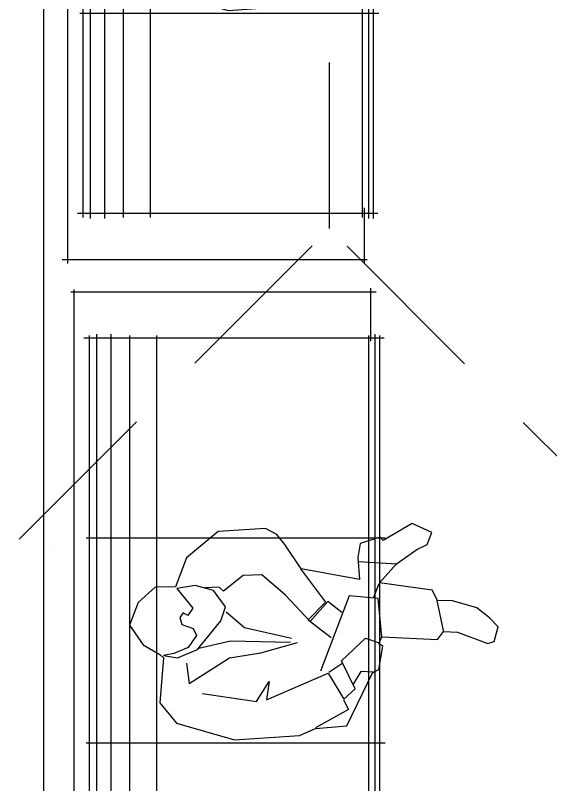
# Model space of a CAD drawing. Extents: x 500 to 638, y 181 to 267.
# Drawn here: x 540.952 to 542.363, y 227.91 to 229.937 of the extents above; entities that cross this region are included whole.
import ezdxf

# ---------------------------------------------------------------- set-up
doc = ezdxf.new("R2010")
doc.units = 0
doc.header["$LTSCALE"] = 7
doc.linetypes.add('HIDDEN2', pattern=[0.1875, 0.125, -0.0625])
doc.layers.get('0').update_dxf_attribs({"linetype": 'CONTINUOUS'})
for name, color, linetype in [('ACESSÓRIO', 2, 'CONTINUOUS'), ('ALVENARIA', 7, 'CONTINUOUS'), ('COBERTURA', 6, 'CONTINUOUS')]:
    doc.layers.add(name, color=color, linetype=linetype)

# ---------------------------------------------------------------- blocks, each defined once
blk = doc.blocks.new('Bipman03')
blk.add_lwpolyline([(0.2804, 0.0302), (0.4279, 0.0323), (0.4422, 0.0548), (0.4791, 0.0548), (0.561, 0.0302), (0.5773, 0.0364), (0.5855, 0.0753), (0.561, 0.0979), (0.526, 0.1221), (0.4606, 0.1368), (0.4217, 0.1347), (0.4053, 0.1614), (0.2661, 0.1716), (0.3071, 0.2249), (0.3583, 0.2659), (0.3849, 0.2802), (0.3951, 0.313), (0.3419, 0.3335), (0.2682, 0.2843), (0.26, 0.2925), (0.2088, 0.272), (0.2047, 0.2351), (0.2129, 0.1778), (0.0573, 0.1962), (0.0103, 0.2578), (-0.0124, 0.2823), (-0.0431, 0.2966), (-0.1672, 0.2805), (-0.2458, 0.2065), (-0.2703, 0.1286), (-0.3236, 0.1245), (-0.3666, 0.0815), (-0.385, 0.02), (-0.3461, -0.0292), (-0.3011, -0.0517), (-0.2908, -0.0599), (-0.2929, -0.1788), (-0.2458, -0.23), (-0.0902, -0.2648), (0.0798, -0.2423), (0.1207, -0.2218), (0.2026, -0.2095), (0.262, -0.0661), (0.2784, -0.0558), (0.2845, 0.0057), (0.2743, 0.0118)], close=True)
for points in [[(0.2067, 0.2249), (0.3091, 0.2249)], [(0.0552, 0.1962), (0.1269, 0.1122), (0.0839, 0.063), (0.1474, 0.02)], [(0.1719, 0.0876), (0.133, 0.1143), (0.09, 0.0589), (0.0204, 0.1245), (-0.0451, 0.1737), (-0.0943, 0.1696), (-0.1434, 0.1245), (-0.1557, 0.1347), (-0.1925, 0.1306)], [(0.2641, 0.1696), (0.2518, 0.1306)], [(-0.2663, 0.1245), (-0.2212, 0.0753), (-0.2335, 0.0548), (-0.2458, 0.061), (-0.254, 0.0487), (-0.2478, 0.0302), (-0.2171, 0.022), (-0.2069, 0.0036), (-0.2274, -0.0292), (-0.2642, -0.0476), (-0.2908, -0.0538), (-0.254, -0.0579), (-0.2028, -0.0333), (-0.1454, 0.0466), (-0.1352, 0.0835), (-0.17, 0.1245), (-0.2192, 0.1347), (-0.2663, 0.1245)], [(0.2804, 0.0302), (0.2646, 0.1306), (0.1883, 0.1327), (0.1248, -0.0702)], [(0.4197, 0.1347), (0.4422, 0.0528)], [(-0.1332, 0.0712), (-0.082, 0.0323), (0.0429, 0.0118)], [(-0.1823, -0.148), (-0.039, -0.1603), (-0.0083, -0.105), (-0.0124, -0.1542), (0.1453, -0.0743), (0.1904, -0.1398), (0.219, -0.1111), (0.1781, -0.0394), (0.2381, 0.0246), (0.2743, 0.0138)], [(-0.2294, -0.0702), (-0.2192, -0.1234), (-0.1168, -0.0497), (-0.0349, -0.0312), (0.0593, 0.0016)], [(-0.1987, -0.0292), (-0.1168, -0.0046), (0.0409, 0.0016)], [(0.1822, -0.0456), (0.1474, -0.0722)], [(0.2641, -0.064), (0.2313, -0.064), (0.2129, -0.0989)], [(0.1904, -0.1419), (0.2047, -0.1665), (0.1207, -0.2197)]]:
    blk.add_lwpolyline(points)
blk = doc.blocks.new('A$C7B130806')
at = {"layer": 'ACESSÓRIO'}
for p, q in [((1.7393, 0.8547), (0.1247, 0.8547)), ((0.1323, 0.8655), (0.1323, 0.8163)), ((0.6588, 0.8687), (0.6588, 0.0803)), ((1.1988, 0.8687), (1.1988, 0.0803)), ((1.7253, 0.8228), (1.7253, 0.8655)), ((0.0108, 0.8444), (0.0108, 0.0398)), ((0.1215, 0.8413), (1.7393, 0.8413)), ((0.1323, 0.8412), (0.1323, 0.0738)), ((1.7253, 0.0738), (1.7253, 0.8379)), ((1.8468, 0.0333), (1.8468, 0.8379)), ((0.1399, 0.8304), (0, 0.8304)), ((0.1247, 0.825), (1.7361, 0.825)), ((1.8576, 0.8304), (1.7113, 0.8304)), ((0.1247, 0.2659), (1.7361, 0.2659)), ((0.1247, 0.194), (1.7361, 0.194)), ((0.1215, 0.1451), (1.7393, 0.1451)), ((0.1215, 0.1072), (1.7393, 0.1072)), ((0.1247, 0.0879), (1.7361, 0.0879)), ((0.0032, 0.0474), (1.8576, 0.0474)), ((0.6896, 0), (0.6896, 0.0001))]:
    blk.add_line(p, q, dxfattribs=at)
at = {"layer": 'ACESSÓRIO', "rotation": 86.47595088633102}
blk.add_blockref('Bipman03', (0.9319, 0.5777), dxfattribs=at)

msp = doc.modelspace()

# ---------------------------------------------------------------- linework, layer by layer
at = {"layer": 'ALVENARIA'}
for q in [(541.0266, 231.2628), (541.0266, 228.1719)]:
    msp.add_line((541.0266, 226.5219), q, dxfattribs=at)
at = {"layer": 'COBERTURA', "linetype": 'HIDDEN2', "ltscale": 0.5}
for p, q in [((541.7801, 229.375), (541.7801, 230.8248)), ((538.1775, 225.7714), (541.7801, 229.375)), ((545.3856, 225.7714), (541.7801, 229.375))]:
    msp.add_line(p, q, dxfattribs=at)

# ---------------------------------------------------------------- block references
at = {"layer": 'ACESSÓRIO', "rotation": 270}
for p in [(541.0416, 231.1405), (541.0583, 229.2179)]:
    msp.add_blockref('A$C7B130806', p, dxfattribs=at)

doc.saveas('drawing.dxf')
